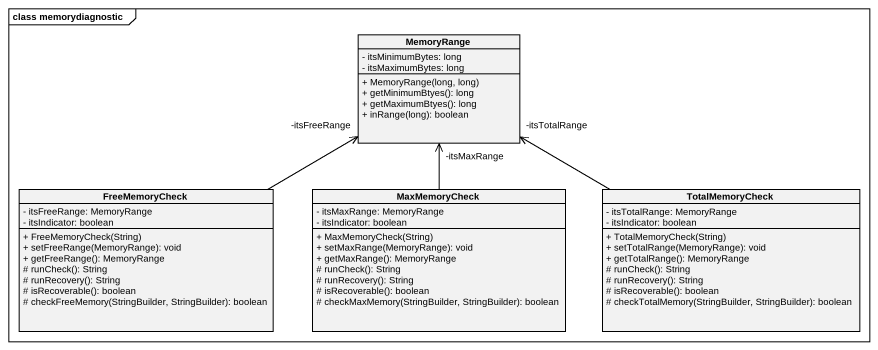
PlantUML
@startuml
mainframe class memorydiagnostic
hide circle
hide empty members
skinparam classAttributeIconSize 0
class MemoryRange {
  - itsMinimumBytes: long
  - itsMaximumBytes: long
  + MemoryRange(long, long)
  + getMinimumBtyes(): long
  + getMaximumBtyes(): long
  + inRange(long): boolean
}
class FreeMemoryCheck {
  - itsFreeRange: MemoryRange
  - itsIndicator: boolean
  + FreeMemoryCheck(String)
  + setFreeRange(MemoryRange): void
  + getFreeRange(): MemoryRange
  # runCheck(): String
  # runRecovery(): String
  # isRecoverable(): boolean
  # checkFreeMemory(StringBuilder, StringBuilder): boolean
}
class MaxMemoryCheck {
  - itsMaxRange: MemoryRange
  - itsIndicator: boolean
  + MaxMemoryCheck(String)
  + setMaxRange(MemoryRange): void
  + getMaxRange(): MemoryRange
  # runCheck(): String
  # runRecovery(): String
  # isRecoverable(): boolean
  # checkMaxMemory(StringBuilder, StringBuilder): boolean
}
class TotalMemoryCheck {
  - itsTotalRange: MemoryRange
  - itsIndicator: boolean
  + TotalMemoryCheck(String)
  + setTotalRange(MemoryRange): void
  + getTotalRange(): MemoryRange
  # runCheck(): String
  # runRecovery(): String
  # isRecoverable(): boolean
  # checkTotalMemory(StringBuilder, StringBuilder): boolean
}
FreeMemoryCheck -right-> "-itsFreeRange" MemoryRange
MaxMemoryCheck -up-> "-itsMaxRange" MemoryRange
TotalMemoryCheck -left-> "-itsTotalRange" MemoryRange
@enduml
